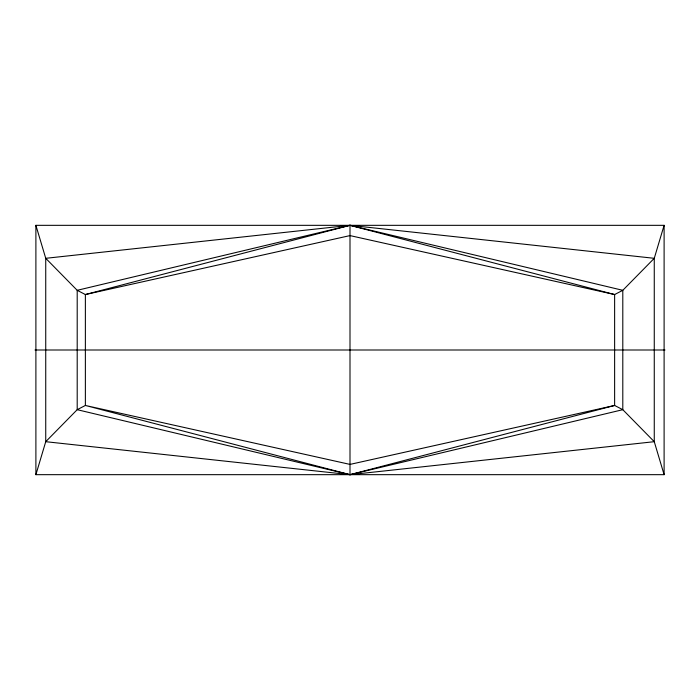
<?xml version="1.0" encoding="UTF-8"?>
<svg xmlns="http://www.w3.org/2000/svg" width="700" height="700" viewBox="0 0 700 700"><rect width="100%" height="100%" fill="white"/><g stroke="black" fill="none" stroke-linecap="round" stroke-linejoin="round"><path stroke-width="1.05" d="M35.893 474.67L45.736 441.691L45.736 258.309L35.893 225.33L664.108 225.33L664.108 474.67L35.893 474.67L35.893 225.33M664.108 225.33L654.264 258.309L654.264 441.691L664.108 474.67M350 225.33L85.374 294.543L77.201 290.316L45.736 258.309L350 225.33L654.264 258.309L622.799 290.316L614.626 294.543L350 235.594L85.374 294.543L85.374 405.457L77.201 409.684L45.736 441.691L350 474.67L654.264 441.691L622.799 409.684L614.626 405.457L350 464.406L85.374 405.457L350 474.67L622.799 409.684L622.799 290.316L350 225.33L77.201 290.316L77.201 409.684L350 474.67L614.626 405.457L614.626 294.543L350 225.33L350 474.67M35 350L665 350"/></g></svg>
